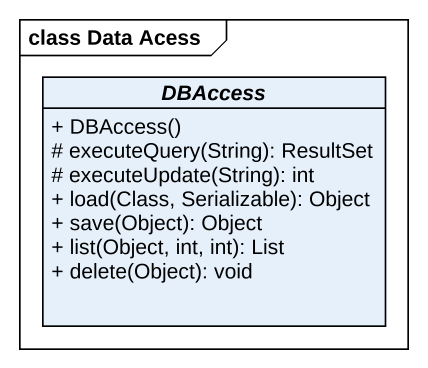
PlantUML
@startuml
mainframe class Data Acess
hide circle
hide empty members
skinparam classAttributeIconSize 0
abstract class DBAccess {
  + DBAccess()
  # executeQuery(String): ResultSet
  # executeUpdate(String): int
  + load(Class, Serializable): Object
  + save(Object): Object
  + list(Object, int, int): List
  + delete(Object): void
}
@enduml
